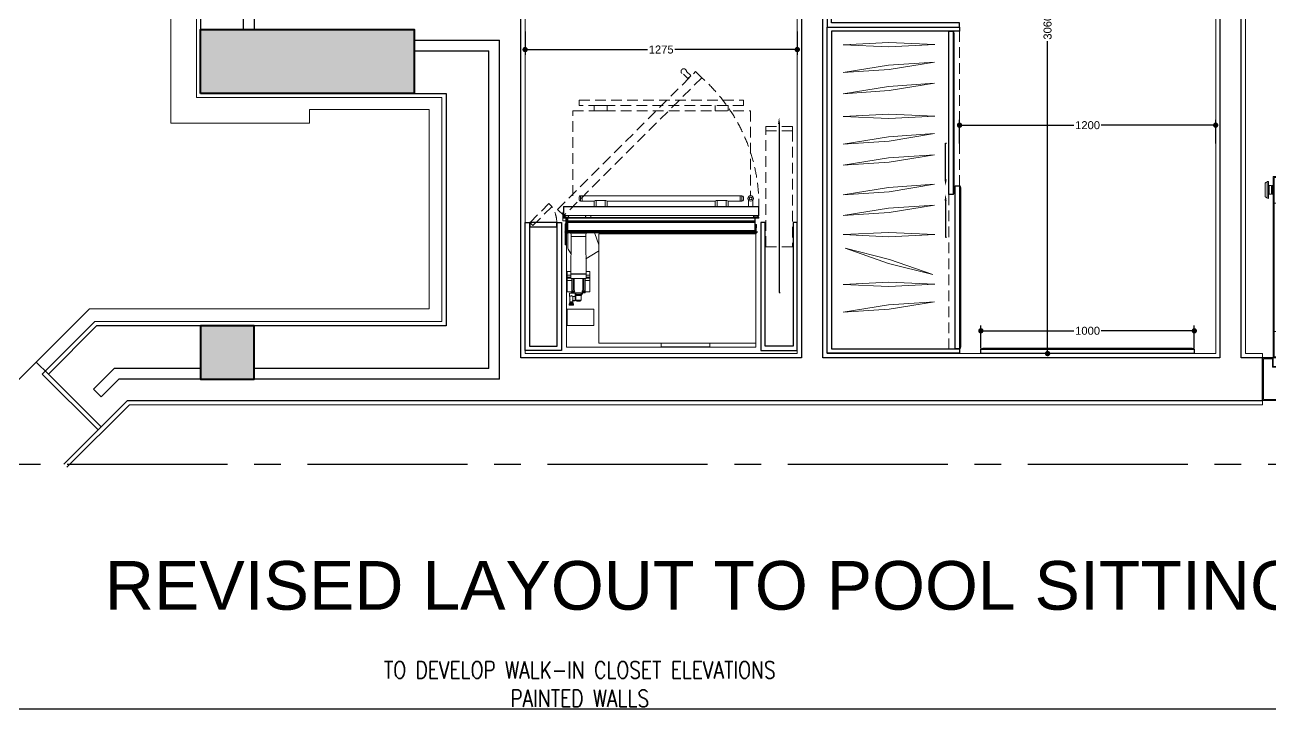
# Model space of a CAD drawing. Header units: inches. Extents: x -12478 to 399182, y -23212 to 525552.
# Drawn here: x 1924 to 7758, y 3 to 3211 of the extents above; entities that cross this region are included whole.
import ezdxf
from ezdxf import colors
from ezdxf.entities.mleader import LeaderData, LeaderLine
from ezdxf.enums import TextEntityAlignment as Align
from ezdxf.math import Vec2, Vec3

# ---------------------------------------------------------------- set-up
doc = ezdxf.new("R2010")
doc.units = ezdxf.units.IN
doc.header["$LTSCALE"] = 1000
doc.header["$MEASUREMENT"] = 0
for name, pattern in [('CENTER', [2, 1.25, -0.25, 0.25, -0.25]), ('HIDDEN', [0.375, 0.25, -0.125]), ('HIDDEN2', [0.1875, 0.125, -0.0625]), ('XREF-V2-GF_COLS$0$XREF-V-COLS-GF$0$CENTER2', [1.125, 0.75, -0.125, 0.125, -0.125])]:
    doc.linetypes.add(name, pattern=pattern)
for name, color, linetype in [('8', 8, 'Continuous'), ('A-WALL', 7, 'Continuous'), ('room assignment', 252, 'Continuous'), ('WOOD 01', 34, 'Continuous')]:
    doc.layers.add(name, color=color, linetype=linetype)
for name, color, linetype, lineweight in [('A-DOOR', 134, 'Continuous', 18), ('A-WALL-TILE', 8, 'Continuous', 9), ('Built-in', 253, 'HIDDEN', 0), ('CQ Furniture', 190, 'Continuous', 0), ('Glass-Mirror', 4, 'Continuous', 0), ('ID-NOTES', 3, 'Continuous', 0), ('WOOD-HID', 8, 'HIDDEN', 18), ('XREF-V2-GF_COLS$0$A-COLS', 5, 'Continuous', 40), ('XREF-V2-GF_COLS$0$A-COLS-PATT', 252, 'Continuous', 20)]:
    doc.layers.add(name, color=color, linetype=linetype, lineweight=lineweight)
doc.styles.add('ID-ROMANS', font='romans.shx', dxfattribs={"width": 0.8})
doc.styles.add('ROMAND', font='sanss___.ttf')
doc.styles.get("Standard").update_dxf_attribs({"font": 'arial.ttf'})
doc.dimstyles.new('chester 25', dxfattribs={"dimscale": 0.25, "dimtxt": 150, "dimasz": 100, "dimexe": 100, "dimexo": 20, "dimgap": 40, "dimtad": 0, "dimdec": 0, "dimzin": 0, "dimdsep": 46, "dimtxsty": 'Standard', "dimblk": 'DOT', "dimcen": 100, "dimclrd": 1, "dimclre": 1, "dimclrt": 3, "dimadec": 0, "dimazin": 0, "dimtfac": 1, "dimtdec": 0, "dimtofl": 0, "dimtmove": 0, "dimatfit": 3, "dimfxl": 1, "dimtolj": 1, "dimtzin": 0, "dimlwd": -1, "dimarcsym": 0})

# ---------------------------------------------------------------- blocks, each defined once
blk = doc.blocks.new('*U117')
for p, q in [((-800, 1050), (-850, 1050)), ((-850, 1050), (-800, 1050)), ((-850, 200), (-850, 1050)), ((-800, 1050), (-800, 200)), ((800, 1050), (800, 200)), ((850, 1050), (800, 1050)), ((800, 1050), (850, 1050)), ((850, 200), (850, 1050)), ((-873, 1027.5), (-873, 947.5)), ((-869, 1007.5), (-859, 1007.5)), ((-869, 1007.5), (-869, 967.5)), ((-859, 1007.5), (-859, 967.5)), ((-855, 1007.5), (-850, 1007.5)), ((-855, 1007.5), (-855, 967.5)), ((-804, 1046), (-846, 1046)), ((-846, 204), (-846, 1046)), ((-804, 1046), (-804, 204)), ((-795, 1007.5), (-800, 1007.5)), ((-795, 1007.5), (-795, 967.5)), ((-781, 1007.5), (-791, 1007.5)), ((-791, 1007.5), (-791, 967.5)), ((-781, 1007.5), (-781, 967.5)), ((-777, 1027.5), (-777, 947.5)), ((777, 1027.5), (777, 947.5)), ((781, 1007.5), (781, 967.5)), ((781, 1007.5), (791, 1007.5)), ((791, 1007.5), (791, 967.5)), ((795, 1007.5), (795, 967.5)), ((795, 1007.5), (800, 1007.5)), ((804, 1046), (804, 204)), ((804, 1046), (846, 1046)), ((846, 204), (846, 1046)), ((855, 1007.5), (850, 1007.5)), ((855, 1007.5), (855, 967.5)), ((869, 1007.5), (859, 1007.5)), ((859, 1007.5), (859, 967.5)), ((869, 1007.5), (869, 967.5)), ((873, 1027.5), (873, 947.5)), ((-869, 967.5), (-859, 967.5)), ((-855, 967.5), (-850, 967.5)), ((-795, 967.5), (-800, 967.5)), ((-781, 967.5), (-791, 967.5)), ((781, 967.5), (791, 967.5)), ((795, 967.5), (800, 967.5)), ((855, 967.5), (850, 967.5)), ((869, 967.5), (859, 967.5)), ((-804, 926), (-846, 926)), ((804, 926), (846, 926)), ((-800, 200), (-850, 200)), ((800, 200), (850, 200))]:
    blk.add_line(p, q)
at = {"color": 253, "linetype": 'HIDDEN2'}
for p, q in [((-830, 160), (830, 160)), ((830, 0), (-830, 0))]:
    blk.add_line(p, q, dxfattribs=at)
for points in [[(-888, 1019.5), (-888, 955.5)], [(-878, 1025.7), (-878, 949.3)], [(-772, 1025.7), (-772, 949.3)], [(-762, 1019.5), (-762, 955.5)], [(762, 1019.5), (762, 955.5)], [(772, 1025.7), (772, 949.3)], [(878, 1025.7), (878, 949.3)], [(888, 1019.5), (888, 955.5)]]:
    blk.add_lwpolyline(points)
for points in [[(-873, 1027.5), (-873, 947.5, -2.191511)], [(-777, 1027.5), (-777, 947.5, 2.191511)], [(777, 1027.5), (777, 947.5, -2.191511)], [(873, 1027.5), (873, 947.5, 2.191511)]]:
    blk.add_lwpolyline(points, format="xyb")
at = {"flags": 128}
for points in [[(-846, 926), (-804, 926), (-804, 1046), (-846, 1046)], [(846, 926), (804, 926), (804, 1046), (846, 1046)], [(-846, 204), (-804, 204), (-804, 324), (-846, 324)], [(846, 204), (804, 204), (804, 324), (846, 324)]]:
    blk.add_lwpolyline(points, close=True, dxfattribs=at)
for points in [[(-900, 200), (-850, 200), (-850, 160), (-830, 160), (-830, 0), (-900, 0)], [(-896, 196), (-854, 196), (-854, 156), (-834, 156), (-834, 4), (-896, 4)], [(900, 200), (850, 200), (850, 160), (830, 160), (830, 0), (900, 0)], [(896, 196), (854, 196), (854, 156), (834, 156), (834, 4), (896, 4)]]:
    blk.add_lwpolyline(points, close=True)
at = {"linetype": 'CENTER', "ltscale": 0.4}
for centre, start, end in [((-852.8, 198.8), 0.07766, 86.45093), ((852.8, 198.8), 93.54907, 179.92234)]:
    blk.add_arc(centre, 852.8, start, end, dxfattribs=at)
for centre, start, end in [((-861.3, 987.5), 106.2602, 129.79182), ((-788.7, 987.5), 50.20818, 73.7398), ((788.7, 987.5), 106.2602, 129.79182), ((861.3, 987.5), 50.20818, 73.7398), ((-861.3, 987.5), 230.20818, 253.7398), ((-788.7, 987.5), 286.2602, 309.79182), ((788.7, 987.5), 230.20818, 253.7398), ((861.3, 987.5), 286.2602, 309.79182)]:
    blk.add_arc(centre, 41.7, start, end)
blk = doc.blocks.new('_Dot')
at = {"color": 0, "linetype": 'ByBlock', "lineweight": -2}
blk.add_line((-0.5, 0), (-1, 0), dxfattribs=at)
at = {"color": 0, "linetype": 'ByBlock', "const_width": 0.5}
blk.add_lwpolyline([(-0.25, 0, 1), (0.25, 0, 1)], format="xyb", close=True, dxfattribs=at)
blk = doc.blocks.new('*D118')
at = {"layer": '8', "color": 1, "lineweight": -2, "transparency": 16777216}
for p, q in [((4267.7, 3180.4), (4267.7, 3069.9)), ((5542.7, 3180.4), (5542.7, 3069.9))]:
    blk.add_line(p, q, dxfattribs=at)
at = {"layer": '8', "color": 1, "transparency": 16777216}
for p, q in [((4292.7, 3094.9), (4840.8, 3094.9)), ((5517.7, 3094.9), (4969.6, 3094.9))]:
    blk.add_line(p, q, dxfattribs=at)
at = {"layer": 'Defpoints', "color": 0, "transparency": 16777216}
for p in [(4267.7, 3185.4, 0), (5542.7, 3185.4, 0), (5542.7, 3094.9)]:
    blk.add_point(p, dxfattribs=at)
at = {"layer": '8', "color": 1, "transparency": 16777216, "xscale": 25, "yscale": 25, "zscale": 25, "rotation": 180}
blk.add_blockref('_Dot', (4267.7, 3094.9), dxfattribs=at)
at = {"layer": '8', "color": 1, "transparency": 16777216, "xscale": 25, "yscale": 25, "zscale": 25}
blk.add_blockref('_Dot', (5542.7, 3094.9), dxfattribs=at)
at = {"layer": '8', "color": 3, "transparency": 16777216, "insert": (4905.2, 3094.9), "char_height": 37.5, "attachment_point": 5}
blk.add_mtext('\\A1;1275', dxfattribs=at)
blk = doc.blocks.new('*D119')
at = {"layer": '8', "color": 1, "lineweight": -2, "transparency": 16777216}
for p, q in [((6302.7, 2654.7), (6302.7, 2765.2)), ((7502.7, 2654.7), (7502.7, 2765.2))]:
    blk.add_line(p, q, dxfattribs=at)
at = {"layer": '8', "color": 1, "transparency": 16777216}
for p, q in [((6327.7, 2740.2), (6838.5, 2740.2)), ((7477.7, 2740.2), (6966.8, 2740.2))]:
    blk.add_line(p, q, dxfattribs=at)
at = {"layer": 'Defpoints', "color": 0, "transparency": 16777216}
for p in [(6302.7, 2740.2), (6302.7, 2649.7, 0), (7502.7, 2649.7, 0)]:
    blk.add_point(p, dxfattribs=at)
at = {"layer": '8', "color": 1, "transparency": 16777216, "xscale": 25, "yscale": 25, "zscale": 25, "rotation": 180}
blk.add_blockref('_Dot', (6302.7, 2740.2), dxfattribs=at)
at = {"layer": '8', "color": 1, "transparency": 16777216, "xscale": 25, "yscale": 25, "zscale": 25}
blk.add_blockref('_Dot', (7502.7, 2740.2), dxfattribs=at)
at = {"layer": '8', "color": 3, "transparency": 16777216, "insert": (6902.7, 2740.2), "char_height": 37.5, "attachment_point": 5}
blk.add_mtext('\\A1;1200', dxfattribs=at)
blk = doc.blocks.new('*D121')
at = {"layer": '8', "color": 1, "lineweight": -2, "transparency": 16777216}
for p, q in [((6880.7, 4729.9), (6690.3, 4729.9)), ((6880.7, 1669.5), (6690.3, 1669.5))]:
    blk.add_line(p, q, dxfattribs=at)
at = {"layer": '8', "color": 1, "transparency": 16777216}
for p, q in [((6715.3, 4704.9), (6715.3, 3265.6)), ((6715.3, 1694.5), (6715.3, 3133.8))]:
    blk.add_line(p, q, dxfattribs=at)
at = {"layer": 'Defpoints', "color": 0, "transparency": 16777216}
for p in [(6715.3, 4729.9), (6885.7, 4729.9, 0), (6885.7, 1669.5, 0)]:
    blk.add_point(p, dxfattribs=at)
at = {"layer": '8', "color": 1, "transparency": 16777216, "xscale": 25, "yscale": 25, "zscale": 25}
for p, rotation in [((6715.3, 4729.9), 90), ((6715.3, 1669.5), 270)]:
    blk.add_blockref('_Dot', p, dxfattribs=dict(at, rotation=rotation))
at = {"layer": '8', "color": 3, "transparency": 16777216, "insert": (6715.3, 3199.7), "char_height": 37.5, "attachment_point": 5, "rotation": 90}
blk.add_mtext('\\A1;3060', dxfattribs=at)
blk = doc.blocks.new('*D127')
at = {"layer": '8', "color": 1, "lineweight": -2, "transparency": 16777216}
for p, q in [((6402.7, 1694.5), (6402.7, 1801.3)), ((7402.7, 1694.5), (7402.7, 1801.3))]:
    blk.add_line(p, q, dxfattribs=at)
at = {"layer": '8', "color": 1, "transparency": 16777216}
for p, q in [((6427.7, 1776.3), (6838.5, 1776.3)), ((7377.7, 1776.3), (6966.9, 1776.3))]:
    blk.add_line(p, q, dxfattribs=at)
at = {"layer": 'Defpoints', "color": 0, "transparency": 16777216}
for p in [(6402.7, 1776.3), (6402.7, 1689.5, 0), (7402.7, 1689.5, 0)]:
    blk.add_point(p, dxfattribs=at)
at = {"layer": '8', "color": 1, "transparency": 16777216, "xscale": 25, "yscale": 25, "zscale": 25, "rotation": 180}
blk.add_blockref('_Dot', (6402.7, 1776.3), dxfattribs=at)
at = {"layer": '8', "color": 1, "transparency": 16777216, "xscale": 25, "yscale": 25, "zscale": 25}
blk.add_blockref('_Dot', (7402.7, 1776.3), dxfattribs=at)
at = {"layer": '8', "color": 3, "transparency": 16777216, "insert": (6902.7, 1776.3), "char_height": 37.5, "attachment_point": 5}
blk.add_mtext('\\A1;1000', dxfattribs=at)
blk = doc.blocks.new('subzero-BI-36UG-S - RH top')
at = {"color": 7, "linetype": 'Continuous', "lineweight": 0}
for p, q in [((32.37, 29.88), (-2.57, 29.88)), ((-2.57, 29.88), (-2.57, 29.12)), ((32.37, 29.88), (32.37, 8.84)), ((26.43, 29.12), (-2.57, 29.12)), ((-2.57, 29.12), (-2.57, 8.94)), ((5.92, 29.84), (5.92, 29.12)), ((14.89, 29.84), (5.92, 29.84)), ((14.89, 29.84), (14.89, 29.12)), ((26.43, 29.12), (26.43, 8.94)), ((27.35, 25.9), (27.35, 22.85)), ((27.35, 25.9), (32.27, 25.9)), ((32.27, 25.9), (32.27, 22.85)), ((27.35, 22.85), (32.27, 22.85)), ((29.65, 21.2), (29.65, 20.31)), ((30.65, 21.2), (29.65, 21.2)), ((29.86, 21.41), (30.44, 21.41)), ((30.65, 20.5), (30.65, 21.2)), ((31.22, 21.35), (30.78, 21.34)), ((30.78, 21.25), (30.78, 21.34)), ((30.78, 21.25), (30.78, 20.51)), ((31.07, 22.15), (31.09, 21.92)), ((31.9, 22.15), (31.07, 22.15)), ((31.87, 21.92), (31.09, 21.92)), ((31.09, 21.92), (31.13, 21.88)), ((31.13, 21.88), (31.13, 21.71)), ((31.84, 21.88), (31.13, 21.88)), ((31.84, 21.71), (31.13, 21.71)), ((31.15, 21.71), (31.15, 21.7)), ((31.2, 21.7), (31.15, 21.7)), ((31.2, 21.71), (31.2, 21.53)), ((31.2, 21.53), (31.77, 21.53)), ((31.75, 21.5), (31.22, 21.5)), ((31.22, 21.5), (31.22, 21.35)), ((31.22, 20.51), (31.22, 21.25)), ((31.69, 21.15), (31.7, 21.15)), ((31.7, 21.15), (31.74, 21.15)), ((31.73, 21.15), (31.73, 20.59)), ((31.74, 21.15), (31.74, 20.59)), ((31.75, 21.44), (31.75, 21.5)), ((31.75, 21.44), (31.76, 21.44)), ((31.75, 21.17), (31.75, 21.15)), ((31.75, 21.11), (31.75, 21.17)), ((31.75, 21.15), (31.75, 21.15)), ((31.75, 21.14), (31.75, 21.11)), ((31.75, 21.14), (31.75, 21.14)), ((31.75, 21.09), (31.75, 21.1)), ((31.75, 21.04), (31.76, 21.04)), ((31.75, 21.03), (31.75, 21.04)), ((31.75, 21.03), (31.75, 21.03)), ((31.75, 21), (31.76, 21)), ((31.75, 20.95), (31.75, 20.97)), ((31.75, 20.97), (31.75, 20.95)), ((31.75, 20.97), (31.75, 20.97)), ((31.75, 20.95), (31.75, 20.95)), ((31.75, 20.93), (31.75, 20.9)), ((31.75, 20.87), (31.75, 20.93)), ((31.75, 20.9), (31.75, 20.9)), ((31.75, 20.89), (31.75, 20.87)), ((31.75, 20.89), (31.75, 20.89)), ((31.75, 20.85), (31.75, 20.86)), ((31.75, 20.8), (31.76, 20.8)), ((31.75, 20.79), (31.75, 20.8)), ((31.75, 20.79), (31.75, 20.79)), ((31.76, 21.15), (31.76, 21.44)), ((31.76, 21.1), (31.76, 21.14)), ((31.76, 21.04), (31.76, 21.09)), ((31.76, 21), (31.76, 21.03)), ((31.76, 20.9), (31.76, 20.95)), ((31.76, 20.86), (31.76, 20.89)), ((31.76, 20.8), (31.76, 20.85)), ((31.76, 20.77), (31.76, 20.79)), ((31.76, 20.67), (31.76, 20.76)), ((31.77, 21.53), (31.77, 21.71)), ((31.82, 21.7), (31.77, 21.7)), ((31.82, 21.7), (31.82, 21.71)), ((31.84, 21.88), (31.87, 21.92)), ((31.84, 21.71), (31.84, 21.88)), ((31.87, 21.92), (31.9, 22.15)), ((28.06, 17.55), (28.06, 19.6)), ((28.9, 19.65), (28.11, 19.65)), ((28.9, 19.82), (28.9, 17.2)), ((29.14, 19.82), (28.9, 19.82)), ((29.03, 19.64), (29.03, 19.54)), ((29.45, 19.64), (29.03, 19.64)), ((29.03, 19.54), (29.45, 19.54)), ((29.14, 19.77), (29.14, 19.82)), ((29.32, 19.82), (29.14, 19.82)), ((29.14, 19.77), (29.14, 19.64)), ((29.36, 19.77), (29.14, 19.77)), ((29.14, 19.77), (29.14, 19.77)), ((29.14, 19.3), (29.14, 17.2)), ((29.36, 19.3), (29.14, 19.3)), ((29.32, 19.77), (29.32, 19.82)), ((29.32, 19.82), (29.42, 19.82)), ((29.36, 19.77), (29.36, 19.64)), ((29.36, 19.77), (29.43, 19.77)), ((29.36, 17.2), (29.36, 19.3)), ((29.42, 20.04), (29.42, 19.87)), ((29.65, 20.04), (29.42, 20.04)), ((29.42, 19.87), (29.65, 19.87)), ((29.42, 19.82), (29.42, 19.77)), ((29.43, 19.82), (29.42, 19.82)), ((29.43, 19.82), (29.43, 19.77)), ((30.88, 19.82), (29.43, 19.82)), ((29.45, 20.07), (29.65, 20.07)), ((29.45, 19.54), (29.45, 19.64)), ((29.55, 20.29), (29.55, 20.26)), ((30.56, 20.29), (29.55, 20.29)), ((29.55, 20.26), (30.56, 20.26)), ((29.55, 20.14), (29.55, 20.11)), ((30.56, 20.14), (29.55, 20.14)), ((29.55, 20.11), (30.56, 20.11)), ((29.56, 20.3), (30.55, 20.3)), ((29.56, 20.3), (29.84, 20.3)), ((30.55, 20.25), (29.56, 20.25)), ((29.84, 20.25), (29.56, 20.25)), ((29.56, 20.15), (30.55, 20.15)), ((30.55, 20.1), (29.56, 20.1)), ((29.65, 20.31), (30.5, 20.31)), ((29.65, 20.24), (29.65, 20.16)), ((30.5, 20.24), (29.65, 20.24)), ((29.65, 20.16), (30.5, 20.16)), ((29.65, 20.09), (29.65, 19.84)), ((30.5, 20.09), (29.65, 20.09)), ((29.65, 19.84), (30.65, 19.84)), ((30.55, 20.3), (30.56, 20.3)), ((30.56, 20.25), (30.55, 20.25)), ((30.55, 20.15), (30.56, 20.15)), ((30.56, 20.1), (30.55, 20.1)), ((30.56, 20.26), (30.56, 20.29)), ((30.57, 20.29), (30.56, 20.29)), ((30.56, 20.26), (30.57, 20.26)), ((30.56, 20.11), (30.56, 20.14)), ((30.57, 20.14), (30.56, 20.14)), ((30.56, 20.11), (30.57, 20.11)), ((30.57, 20.26), (30.57, 20.29)), ((30.57, 20.11), (30.57, 20.14)), ((30.65, 19.84), (30.65, 19.93)), ((30.78, 20.46), (30.69, 20.46)), ((30.69, 19.96), (30.78, 19.96)), ((30.78, 19.92), (30.78, 20.51)), ((30.78, 19.92), (30.78, 19.83)), ((31.53, 19.83), (30.78, 19.83)), ((30.86, 19.64), (30.86, 19.54)), ((31.27, 19.64), (30.86, 19.64)), ((30.86, 19.54), (31.27, 19.54)), ((30.88, 19.77), (30.88, 19.82)), ((30.89, 19.82), (30.88, 19.82)), ((30.88, 19.77), (30.94, 19.77)), ((30.89, 19.77), (30.89, 19.82)), ((30.89, 19.82), (30.98, 19.82)), ((30.94, 19.64), (30.94, 19.77)), ((31.16, 19.77), (30.94, 19.77)), ((30.94, 19.3), (30.94, 17.2)), ((31.16, 19.3), (30.94, 19.3)), ((30.98, 19.82), (30.98, 19.77)), ((31.17, 19.82), (30.98, 19.82)), ((31.16, 19.64), (31.16, 19.77)), ((31.16, 19.77), (31.17, 19.77)), ((31.16, 17.2), (31.16, 19.3)), ((31.17, 19.82), (31.17, 19.77)), ((31.4, 19.82), (31.17, 19.82)), ((31.27, 19.54), (31.27, 19.64)), ((31.4, 17.2), (31.4, 19.82)), ((32.19, 19.65), (31.4, 19.65)), ((31.53, 19.83), (31.53, 19.92)), ((31.53, 19.91), (31.83, 19.91)), ((31.73, 20.59), (31.74, 20.59)), ((31.74, 20.59), (31.76, 20.59)), ((31.83, 20.51), (31.74, 20.51)), ((31.75, 20.51), (31.75, 20.59)), ((31.76, 20.59), (31.76, 20.66)), ((31.83, 19.91), (31.83, 20.51)), ((32.24, 17.55), (32.24, 19.6)), ((28.06, 17.55), (28.06, 17.22)), ((28.06, 17.55), (28.9, 17.55)), ((28.06, 16.9), (28.06, 17.22)), ((28.06, 16.9), (28.06, 16.57)), ((28.06, 15.95), (28.06, 16.57)), ((28.76, 16.57), (28.06, 16.57)), ((28.15, 17.15), (28.76, 17.15)), ((28.76, 16.96), (28.15, 16.96)), ((28.29, 17.1), (28.29, 17.01)), ((28.76, 17.1), (28.29, 17.1)), ((28.29, 17.01), (28.76, 17.01)), ((28.76, 17.2), (28.76, 16.38)), ((31.55, 17.2), (28.76, 17.2)), ((31.55, 16.38), (28.76, 16.38)), ((28.76, 16.36), (28.79, 9.44)), ((28.76, 16.36), (30.15, 16.36)), ((28.83, 16.38), (28.83, 16.36)), ((30.15, 16.36), (31.55, 16.36)), ((31.4, 17.55), (32.24, 17.55)), ((31.48, 16.36), (31.48, 16.38)), ((31.52, 9.44), (31.55, 16.36)), ((31.55, 16.38), (31.55, 17.2)), ((31.55, 17.15), (32.15, 17.15)), ((32.02, 17.1), (31.55, 17.1)), ((31.55, 17.01), (32.02, 17.01)), ((32.15, 16.96), (31.55, 16.96)), ((32.24, 16.57), (31.55, 16.57)), ((32.02, 17.01), (32.02, 17.1)), ((32.24, 17.55), (32.24, 17.22)), ((32.24, 17.22), (32.24, 16.9)), ((32.24, 16.9), (32.24, 16.57)), ((32.24, 15.95), (32.24, 16.57)), ((28.76, 15.9), (28.11, 15.9)), ((31.55, 15.9), (32.19, 15.9)), ((28.77, 13.59), (26.58, 12.22)), ((32.04, 11.78), (31.54, 12.58)), ((32.11, 8.74), (32.11, 11.51)), ((26.43, 10.97), (27.13, 8.88)), ((31.52, 9.44), (28.79, 9.44)), ((32.47, 10.99), (32.63, 10.99)), ((32.47, 10.74), (32.47, 10.99)), ((32.63, 10.74), (32.47, 10.74)), ((32.47, 10.74), (32.47, 8.84)), ((32.63, 10.99), (32.63, 10.74)), ((32.63, 10.74), (32.63, 7.27)), ((-2.85, 8.63), (-2.85, 8.6)), ((-2.85, 8.63), (-2.66, 8.63)), ((-2.66, 8.6), (-2.85, 8.6)), ((-2.57, 8.84), (-2.66, 8.84)), ((-2.66, 8.84), (-2.66, 8.78)), ((-2.66, 8.56), (-2.66, 8.78)), ((-2.56, 8.78), (-2.66, 8.78)), ((-2.66, 7.3), (-2.66, 7.86)), ((-2.64, 8.55), (-2.65, 8.55)), ((-2.65, 7.87), (-2.64, 7.87)), ((-2.63, 7.88), (-2.63, 8.54)), ((-2.45, 7.24), (-2.6, 7.24)), ((26.43, 8.94), (-2.57, 8.94)), ((-2.57, 8.94), (-2.57, 8.84)), ((-2.56, 8.83), (-2.56, 8.78)), ((-2.56, 8.78), (-2.56, 7.34)), ((-2.56, 7.34), (-2.45, 7.34)), ((-2.45, 8.82), (-2.45, 6.09)), ((-2.35, 8.82), (-2.45, 8.82)), ((-2.35, 6.09), (-2.35, 8.82)), ((32.15, 8.74), (-2.35, 8.74)), ((32.15, 8.67), (-2.35, 8.67)), ((32.15, 8.65), (-2.35, 8.65)), ((-2.35, 8.62), (32.15, 8.62)), ((32.15, 8.62), (-2.35, 8.62)), ((32.15, 8.52), (-2.35, 8.52)), ((32.15, 8.52), (-2.35, 8.52)), ((32.15, 8.5), (-2.35, 8.5)), ((32.15, 8.47), (-2.35, 8.47)), ((-2.35, 8.4), (32.15, 8.4)), ((32.15, 8.34), (-2.35, 8.34)), ((28.75, 8.82), (29, 8.74)), ((28.75, 8.82), (30.15, 8.82)), ((30.15, 8.82), (31.55, 8.82)), ((31.31, 8.74), (31.55, 8.82)), ((32.15, 8.82), (32.25, 8.82)), ((32.15, 8.69), (32.15, 8.82)), ((32.15, 8.69), (32.25, 8.69)), ((32.15, 8.69), (32.15, 6.09)), ((32.25, 8.69), (32.25, 8.82)), ((32.25, 6.09), (32.25, 8.69)), ((32.25, 7.34), (32.37, 7.34)), ((32.41, 7.24), (32.25, 7.24)), ((32.32, 7.03), (32.48, 7.03)), ((32.32, 7.03), (32.32, 6.24)), ((32.37, 8.83), (32.37, 8.78)), ((32.47, 8.78), (32.37, 8.78)), ((32.37, 8.78), (32.37, 8.06)), ((32.44, 8.06), (32.37, 8.06)), ((32.37, 8.06), (32.37, 7.98)), ((32.44, 7.98), (32.37, 7.98)), ((32.37, 7.34), (32.37, 7.98)), ((32.46, 7.25), (32.37, 7.17)), ((32.37, 7.16), (32.37, 7.24)), ((32.37, 7.17), (32.49, 7.05)), ((32.47, 8.84), (32.38, 8.84)), ((32.44, 8.54), (32.44, 8.06)), ((32.44, 8.06), (32.44, 7.98)), ((32.44, 7.98), (32.44, 7.88)), ((32.46, 8.55), (32.45, 8.55)), ((32.45, 7.87), (32.46, 7.87)), ((32.46, 7.25), (32.57, 7.14)), ((32.47, 8.84), (32.47, 8.78)), ((32.47, 8.78), (32.47, 8.56)), ((32.47, 8.56), (32.47, 7.86)), ((32.47, 7.86), (32.47, 7.3)), ((32.47, 7.3), (32.47, 7.27)), ((32.47, 7.27), (32.63, 7.27)), ((32.48, 7.03), (32.48, 6.24)), ((32.57, 7.14), (32.49, 7.05)), ((32.63, 8.63), (32.65, 8.63)), ((32.65, 8.6), (32.63, 8.6)), ((32.65, 8.63), (32.65, 8.6)), ((-3.1, 5.92), (-3.1, 6.09)), ((-3.1, 6.09), (-2.35, 6.09)), ((-3.1, 5.58), (-3.1, 5.54)), ((-3.09, 5.58), (-3.1, 5.58)), ((-3.1, 5.55), (-3.1, 5.55)), ((-3.1, 3.95), (-3.1, 5.54)), ((-3.07, 5.59), (-3.07, 3.9)), ((-3.07, 3.9), (-3.07, 5.59)), ((-3.04, 5.54), (-3.04, 3.95)), ((32.84, 5.54), (-3.04, 5.54)), ((32.84, 5.6), (-3.03, 5.6)), ((-3.01, 5.67), (-2.31, 5.67)), ((-3.01, 5.64), (-3.01, 5.67)), ((-3.01, 5.6), (-3.01, 5.64)), ((-3.01, 5.64), (-2.31, 5.64)), ((-3.01, 5.6), (-2.31, 5.6)), ((-2.38, 5.91), (-2.66, 5.91)), ((32.15, 6.87), (-2.35, 6.87)), ((32.15, 6.81), (-2.35, 6.81)), ((32.15, 6.74), (-2.35, 6.74)), ((32.15, 6.71), (-2.35, 6.71)), ((-2.35, 6.69), (32.15, 6.69)), ((32.15, 6.69), (-2.35, 6.69)), ((32.15, 6.57), (-2.35, 6.57)), ((32.15, 6.55), (-2.35, 6.55)), ((-2.35, 6.55), (-2.35, 6.09)), ((-2.35, 5.94), (-2.35, 6.09)), ((-2.35, 6.09), (-2.35, 5.96)), ((32.15, 6.09), (-2.35, 6.09)), ((32.15, 5.96), (-2.35, 5.96)), ((32.15, 5.94), (-2.35, 5.94)), ((-2.31, 5.67), (-2.31, 5.64)), ((-2.31, 5.64), (-2.31, 5.6)), ((-2.16, 5.94), (-2.16, 5.82)), ((-2.16, 5.94), (-2.16, 5.79)), ((-2.16, 5.79), (-2.12, 5.79)), ((-2.12, 5.94), (-2.12, 5.82)), ((-2.12, 5.94), (-2.12, 5.79)), ((-2.12, 5.94), (-2.12, 5.79)), ((27.9, 5.94), (27.9, 5.6)), ((31.95, 5.88), (31.95, 5.94)), ((31.97, 5.8), (31.97, 5.94)), ((32.15, 6.09), (32.15, 6.55)), ((32.15, 6.09), (32.15, 5.94)), ((32.15, 6.09), (32.9, 6.09)), ((32.15, 6.09), (32.15, 5.96)), ((32.15, 5.64), (32.81, 5.64)), ((32.47, 5.91), (32.18, 5.91)), ((32.6, 5.63), (32.2, 5.63)), ((32.32, 6.11), (32.25, 6.14)), ((32.27, 6.09), (32.25, 6.1)), ((32.32, 6.24), (32.48, 6.24)), ((32.32, 6.09), (32.32, 6.24)), ((32.4, 5.91), (32.97, 5.58)), ((33, 6.56), (32.48, 6.56)), ((32.48, 6.24), (32.48, 6.09)), ((32.73, 5.6), (32.81, 5.6)), ((32.81, 5.6), (32.81, 5.64)), ((32.84, 3.95), (32.84, 5.54)), ((32.87, 5.59), (32.87, 3.9)), ((32.87, 3.9), (32.87, 5.59)), ((32.9, 6.09), (32.9, 5.92)), ((32.9, 5.62), (32.9, 5.92)), ((32.97, 5.73), (32.9, 5.77)), ((32.96, 5.69), (32.9, 5.72)), ((32.9, 5.33), (32.9, 5.55)), ((32.9, 5.55), (32.9, 5.55)), ((32.9, 5.54), (32.9, 3.95)), ((32.9, 4.59), (32.9, 5.33)), ((33.02, 5.69), (32.96, 5.69)), ((33.02, 5.73), (32.97, 5.73)), ((33.02, 5.73), (33.02, 6.54)), ((33.02, 5.73), (33.02, 5.69)), ((33.02, 5.51), (33.02, 5.69)), ((33.02, 5.07), (33.02, 5.5)), ((32.84, 3.95), (-3.04, 3.95)), ((32.84, 3.89), (-3.03, 3.89)), ((-1.97, 2.77), (-1.97, 3.89)), ((-1.96, 2.77), (-1.97, 2.77)), ((-1.22, 2.77), (-1.24, 2.77)), ((-1.22, 2.77), (-1.22, 3.89)), ((-0.25, 2.45), (-0.25, 2.7)), ((-0.25, 2.2), (-0.25, 2.45)), ((0, 2.45), (0, 2.95)), ((0.32, 2.95), (0, 2.95)), ((0, 1.95), (0, 2.45)), ((0.32, 1.95), (0.32, 2.95)), ((0.32, 2.45), (0.32, 2.95)), ((2.53, 2.95), (0.32, 2.95)), ((0.32, 2.89), (0.32, 2.89)), ((0.32, 1.95), (0.32, 2.45)), ((2.53, 3.89), (2.53, 2.95)), ((2.9, 2.8), (2.8, 2.8)), ((2.9, 2.8), (2.9, 3.89)), ((2.9, 2.8), (4.59, 2.8)), ((4.59, 2.8), (4.59, 3.89)), ((4.7, 2.8), (4.59, 2.8)), ((24.84, 2.95), (4.96, 2.95)), ((4.97, 2.95), (4.97, 3.89)), ((24.84, 3.89), (24.84, 2.95)), ((25.21, 2.8), (25.11, 2.8)), ((25.21, 2.8), (25.21, 3.89)), ((25.21, 2.8), (26.9, 2.8)), ((26.9, 2.8), (26.9, 3.89)), ((27.01, 2.8), (26.9, 2.8)), ((27.28, 2.95), (27.28, 3.89)), ((29.48, 2.95), (27.28, 2.95)), ((29.48, 1.95), (29.48, 2.95)), ((29.49, 2.89), (29.48, 2.89)), ((29.81, 2.95), (29.49, 2.95)), ((29.49, 2.95), (29.49, 2.45)), ((29.49, 2.45), (29.49, 1.95)), ((29.81, 2.95), (29.81, 2.45)), ((29.81, 2.45), (29.81, 1.95)), ((30.06, 2.7), (30.06, 2.45)), ((30.06, 2.45), (30.06, 2.2)), ((32.9, 4.05), (32.9, 4.59)), ((32.9, 4.05), (32.9, 4.05)), ((32.9, 4.05), (32.9, 4.02)), ((32.9, 4.02), (32.9, 4.02)), ((0, 1.95), (0.32, 1.95)), ((0.32, 2.02), (0.32, 2.02)), ((0.32, 1.95), (29.48, 1.95)), ((29.48, 2.02), (29.49, 2.02)), ((29.49, 1.95), (29.81, 1.95))]:
    blk.add_line(p, q, dxfattribs=at)
for points in [[(30.78, 21.25), (30.88, 21.25), (31.22, 21.25)], [(31.22, 21.25), (31.23, 21.26), (31.23, 21.28), (31.23, 21.3), (31.23, 21.32), (31.22, 21.33), (31.22, 21.34), (31.22, 21.35), (31.22, 21.35)], [(31.75, 21.17), (31.75, 21.17), (31.75, 21.17)], [(31.75, 21.15), (31.76, 21.15), (31.76, 21.15)], [(31.76, 21.14), (31.76, 21.14), (31.75, 21.14)], [(31.75, 21.11), (31.75, 21.11), (31.75, 21.11)], [(31.75, 21.04), (31.75, 21.03), (31.75, 21.03)], [(31.75, 21.04), (31.75, 21.04), (31.76, 21.04), (31.76, 21.04)], [(31.76, 20.95), (31.76, 20.95), (31.75, 20.95)], [(31.75, 20.93), (31.75, 20.93), (31.75, 20.93)], [(31.75, 20.9), (31.76, 20.9), (31.76, 20.9)], [(31.76, 20.89), (31.76, 20.89), (31.75, 20.89)], [(31.75, 20.87), (31.75, 20.87), (31.75, 20.87)], [(31.75, 20.8), (31.75, 20.79), (31.75, 20.79)], [(31.75, 20.8), (31.75, 20.8), (31.76, 20.8), (31.76, 20.8)], [(31.75, 20.71), (31.75, 20.7), (31.75, 20.68), (31.76, 20.67), (31.76, 20.67), (31.76, 20.67)], [(30.65, 19.93), (30.65, 19.93), (30.64, 19.96), (30.62, 20.02), (30.59, 20.1), (30.58, 20.2), (30.58, 20.28), (30.6, 20.36), (30.62, 20.43), (30.64, 20.48), (30.65, 20.5), (30.65, 20.5), (30.65, 20.5), (30.65, 20.5)], [(30.69, 20.46), (30.69, 20.46), (30.68, 20.45), (30.65, 20.4), (30.65, 20.4), (30.63, 20.34), (30.61, 20.27), (30.61, 20.2), (30.62, 20.12), (30.62, 20.11), (30.65, 20.04), (30.67, 19.99), (30.69, 19.97), (30.69, 19.97)], [(30.69, 20.46), (30.69, 20.46), (30.68, 20.47), (30.68, 20.47)], [(31.22, 20.51), (31.23, 20.51), (31.26, 20.48), (31.31, 20.44), (31.38, 20.39), (31.43, 20.37), (31.48, 20.36), (31.52, 20.37), (31.58, 20.39), (31.66, 20.45), (31.72, 20.49), (31.74, 20.51), (31.74, 20.51)], [(28.06, 17.22), (28.07, 17.18), (28.1, 17.16), (28.11, 17.16), (28.15, 17.15)], [(28.15, 16.96), (28.11, 16.96), (28.08, 16.94), (28.06, 16.91), (28.06, 16.9)], [(32.15, 17.15), (32.19, 17.16), (32.23, 17.18), (32.24, 17.21), (32.24, 17.22)], [(32.24, 16.9), (32.24, 16.91), (32.22, 16.94), (32.19, 16.96), (32.15, 16.96)], [(32.97, 5.73), (32.97, 5.73), (32.97, 5.73), (32.97, 5.72), (32.97, 5.72), (32.97, 5.71), (32.96, 5.7), (32.96, 5.7), (32.96, 5.69)], [(4.7, 2.8), (4.78, 2.83), (4.87, 2.88), (4.91, 2.91), (4.95, 2.93), (4.97, 2.95), (4.96, 2.95)], [(27.01, 2.8), (27.1, 2.83), (27.18, 2.88), (27.23, 2.91), (27.26, 2.93), (27.28, 2.95), (27.28, 2.95)]]:
    blk.add_lwpolyline(points, dxfattribs=at)
for radius in [0.5, 0.25]:
    blk.add_circle((-1.6, 2.43), radius, dxfattribs=at)
for centre, radius, start, end in [((29.86, 21.2), 0.21, 90, 180), ((30.44, 21.2), 0.21, 0, 90), ((31.2, 21.5), 0.025, 0, 87.7076), ((31.77, 21.5), 0.025, 92.2924, 180), ((31.77, 21.09), 0.0133, 136.5566, 178.0041), ((31.74, 23.48), 2.39, 270.2064, 270.3122), ((31.77, 24.17), 3.08, 269.715, 269.7969), ((31.77, 24.73), 3.7, 269.7218, 269.7901), ((31.76, 21.03), 0.00279, 197.8641, 256.1967), ((31.79, 20.99), 0.0416, 156.6111, 184.368), ((31.84, 20.98), 0.0874, 166.9946, 184.6198), ((32.55, 20.97), 0.801, 178.4772, 180.1691), ((31.75, 22.59), 1.64, 270.1954, 270.2918), ((31.77, 20.85), 0.0133, 136.5512, 178.004), ((31.74, 23.24), 2.39, 270.2064, 270.3122), ((31.77, 23.93), 3.08, 269.715, 269.7969), ((31.74, 18.4), 2.39, 89.6878, 89.7936), ((31.76, 20.79), 0.00278, 197.8612, 256.2358), ((31.87, 20.73), 0.123, 161.9453, 187.9033), ((32.22, 20.7), 0.464, 173.2115, 178.907), ((32.17, 20.72), 0.415, 181.4685, 188.9197), ((31.64, 20.99), 0.119, 357.2365, 7.1513), ((31.62, 20.98), 0.139, 355.974, 7.3774), ((28.11, 19.6), 0.05, 90, 180), ((28.84, 19.3), 0.3, 0, 50.7882), ((29.69, 19.31), 0.329, 136.9139, 181.3376), ((29.37, 19.87), 0.05, 270, 0), ((29.45, 20.04), 0.03, 90, 180), ((29.56, 20.29), 0.01, 90, 180), ((29.56, 20.26), 0.01, 180, 270), ((29.56, 20.14), 0.01, 90, 180), ((29.56, 20.11), 0.01, 180, 270), ((29.64, 20.31), 0.01, 270, 0), ((29.64, 20.24), 0.01, 0, 90), ((29.64, 20.16), 0.01, 270, 0), ((29.64, 20.09), 0.01, 0, 90), ((29.64, 19.84), 0.015, 270, 0), ((30.51, 20.3), 0.00891, 171.7146, 258.0697), ((30.5, 20.29), 0.0194, 28.5066, 83.5948), ((30.51, 20.24), 0.00891, 101.9226, 188.2868), ((30.5, 20.26), 0.0194, 276.4101, 331.4824), ((30.51, 20.15), 0.00891, 171.7146, 258.0697), ((30.5, 20.14), 0.0194, 28.5213, 83.58), ((30.51, 20.09), 0.00891, 101.9303, 188.2854), ((30.5, 20.11), 0.0194, 276.4115, 331.4871), ((30.55, 20.29), 0.00888, 351.2137, 76.8894), ((30.55, 20.26), 0.00888, 283.118, 8.7789), ((30.55, 20.14), 0.00888, 351.2211, 76.882), ((30.55, 20.11), 0.00888, 283.1106, 8.7863), ((30.56, 20.29), 0.01, 0, 90), ((30.56, 20.26), 0.01, 270, 0), ((30.56, 20.14), 0.01, 0, 90), ((30.56, 20.11), 0.01, 270, 0), ((30.68, 20.5), 0.0265, 170.0223, 203.0386), ((30.69, 19.93), 0.0331, 89.3989, 177.8109), ((30.67, 19.84), 0.015, 180, 270), ((30.69, 20.5), 0.0328, 196.5231, 249.003), ((30.62, 19.31), 0.322, 358.1397, 43.6088), ((31.46, 19.3), 0.3, 129.2118, 180), ((32.19, 19.6), 0.05, 0, 90), ((28, 16.53), 0.637, 63.2361, 76.1429), ((28, 17.58), 0.637, 283.8571, 296.7639), ((32.3, 16.54), 0.631, 103.802, 116.8189), ((32.3, 17.58), 0.631, 243.1811, 256.198), ((28.11, 15.95), 0.05, 180, 270), ((32.19, 15.95), 0.05, 270, 0), ((26.84, 11.8), 0.5, 122.0184, 145.8938), ((31.61, 11.51), 0.5, 0, 32.1309), ((23.17, 9.42), 5.61, 353.8581, 0.25), ((37.13, 9.42), 5.61, 179.75, 186.1419), ((-2.65, 8.56), 0.01, 180, 270), ((-2.65, 7.86), 0.01, 90, 180), ((-2.6, 7.3), 0.06, 180, 270), ((-2.64, 8.54), 0.01, 0, 90), ((-2.64, 7.88), 0.01, 270, 0), ((-2.57, 8.83), 0.005, 0, 89.9973), ((26.65, 8.72), 0.5, 2.5388, 18.452), ((32.51, 7.03), 0.192, 135, 180), ((32.38, 8.83), 0.005, 89.9922, 180), ((32.41, 7.3), 0.06, 270, 0), ((32.45, 8.54), 0.01, 90, 180), ((32.45, 7.88), 0.01, 180, 270), ((32.46, 8.56), 0.01, 270, 0), ((32.46, 7.86), 0.01, 0, 90), ((32.44, 7.27), 0.028, 315, 0), ((32.51, 7.03), 0.028, 135, 179.9854), ((32.44, 7.27), 0.192, 315, 0), ((-3.04, 5.92), 0.06, 180, 285.8639), ((-3.01, 5.58), 0.09, 90, 180), ((-3.01, 5.55), 0.09, 90, 180), ((-3.03, 5.54), 0.062, 121.073, 180), ((-3.03, 5.54), 0.062, 90, 121.073), ((-3.03, 5.54), 0.062, 90, 121.073), ((-3.1, 5.54), 0.062, 0, 58.927), ((-2.66, 4.59), 1.32, 90, 105.8639), ((-3.01, 5.55), 0.054, 90, 101.6941), ((-2.38, 5.94), 0.03, 270, 0), ((-2.31, 5.82), 0.152, 270, 0), ((-2.31, 5.79), 0.188, 270, 0), ((-2.31, 5.79), 0.152, 270, 0), ((-2.31, 5.79), 0.19, 275.5139, 0), ((-2.31, 5.82), 0.19, 352.7957, 0), ((32.2, 7.93), 4, 209.8973, 215.6512), ((32.2, 5.88), 0.25, 180, 270), ((32.18, 5.94), 0.03, 180, 270), ((32.47, 4.59), 1.32, 74.1361, 90), ((32.6, 5.33), 0.3, 63.6712, 90), ((32.81, 5.55), 0.09, 0, 90), ((32.81, 5.55), 0.054, 78.3059, 90), ((32.84, 5.92), 0.06, 254.1361, 0), ((32.84, 5.54), 0.062, 58.927, 90), ((32.84, 5.54), 0.062, 58.927, 90), ((32.91, 5.54), 0.062, 121.073, 180), ((32.84, 5.54), 0.062, 0, 58.927), ((32.6, 5.33), 0.3, 0, 3.3084), ((32.58, 5.07), 0.438, 317.0763, 0), ((32.92, 5.5), 0.1, 0, 60), ((33, 6.54), 0.02, 0, 90), ((-3.03, 3.95), 0.062, 180, 238.927), ((-3.1, 3.95), 0.062, 301.073, 0), ((-3.03, 3.95), 0.062, 238.927, 270), ((-3.03, 3.95), 0.062, 238.927, 270), ((0, 2.7), 0.25, 90, 180), ((3.15, 3.73), 0.996, 231.6864, 249.471), ((25.46, 3.73), 0.996, 231.6865, 249.4709), ((29.81, 2.7), 0.25, 0, 90), ((32.91, 3.95), 0.062, 180, 238.927), ((32.84, 3.95), 0.062, 270, 301.073), ((32.84, 3.95), 0.062, 270, 301.073), ((32.84, 3.95), 0.062, 301.073, 0), ((32.47, 4.59), 0.438, 357.262, 0), ((0, 2.2), 0.25, 180, 270), ((29.81, 2.2), 0.25, 270, 0)]:
    blk.add_arc(centre, radius, start, end, dxfattribs=at)
for centre, major_axis, ratio, start_param, end_param in [((31.48, 21.44), (0, 0.455), 0.57735, 4.032674, 4.712389), ((31.48, 21.44), (0, 0.472), 0.57735, 4.061989, 4.712389), ((31.48, 21.13), (0, 21.65), 0.012586, 4.704178, 4.705036), ((28.92, 20.21), (17.19, 0), 0.017455, 1.436424, 1.46225), ((23.34, 20.21), (68.75, 0), 0.004363, 4.820935, 4.831805)]:
    blk.add_ellipse(centre, major_axis=major_axis, ratio=ratio, start_param=start_param, end_param=end_param, dxfattribs=at)
blk = doc.blocks.new('fridge+freezer drawer')
at = {"layer": 'Built-in', "linetype": 'HIDDEN2', "lineweight": 0, "ltscale": 0.4}
for points in [[(4419.6, 2345.4), (5066.2, 2992), (5095.3, 2962.8), (4448.7, 2316.3)], [(4520.2, 2857.4), (5290.1, 2857.4), (5290.1, 2832), (4520.2, 2832)], [(4652.8, 2832), (4590.8, 2832), (4590.8, 2808.1), (4652.8, 2808.1)], [(5219.5, 2832), (5157.6, 2832), (5157.6, 2808.1), (5219.5, 2808.1)]]:
    blk.add_lwpolyline(points, close=True, dxfattribs=at)
blk.add_lwpolyline([(5043.7, 2972.4), (5030.5, 2959.2), (5010.4, 2979.3, -2.303389), (5023.6, 2992.5, -0.661259), (5023.9, 2992.8), (5043.9, 2972.7)], format="xyb", dxfattribs=at)
blk.add_lwpolyline([(4491.6, 2408.8), (4491.6, 2808.1), (5324.3, 2808.1), (5324.3, 2408.8)], dxfattribs=at)
blk.add_arc((4565.7, 2367.3), 796.9, 358.42694, 48.35457, dxfattribs=at)
at = {"lineweight": 0, "xscale": 25.4, "yscale": 25.4, "zscale": 25.4, "rotation": 180}
blk.add_blockref('subzero-BI-36UG-S - RH top', (5283.7, 2458.4), dxfattribs=at)

msp = doc.modelspace()

# ---------------------------------------------------------------- hatches: boundary and pattern name
at = {"layer": 'XREF-V2-GF_COLS$0$A-COLS-PATT'}
for points in [[(2747.7, 2889.5), (2747.7, 3189.5), (3747.7, 3189.5), (3747.7, 2889.5)], [(2997.7, 1799.5), (2747.7, 1799.5), (2747.7, 1549.9), (2997.7, 1549.9)]]:
    msp.add_hatch(color=256, dxfattribs=at).paths.add_polyline_path(points)

# ---------------------------------------------------------------- linework, layer by layer
at = {"layer": '8', "color": 1}
msp.add_lwpolyline([(-19.2, 14341.6), (18611.5, 14341.6), (18611.5, 2.5), (-19.2, 2.5)], close=True, dxfattribs=at)
at = {"layer": '8', "color": 1, "elevation": 0}
for points in [[(10497.7, 1649.5), (7622.7, 1649.6), (7622.7, 6349.5), (3097.6, 6349.5), (3097.6, 12344.5), (12997.6, 12344.5), (12997.6, 6349.5), (9622.6, 6349.5), (9622.6, 3040.9), (10497.7, 3040.9), (10497.7, 1649.5)], [(4438.3, 2283.7), (4438.3, 1683.7), (4268.3, 1683.7), (4268.3, 2283.7), (4288.3, 2283.7), (4288.3, 1703.7), (4418.3, 1703.7), (4418.3, 2283.7), (4438.3, 2283.7)], [(5372.7, 2283.7), (5372.7, 1683.7), (5542.7, 1683.7), (5542.7, 2283.7), (5522.7, 2283.7), (5522.7, 1703.7), (5392.7, 1703.7), (5392.7, 2283.7), (5372.7, 2283.7)]]:
    msp.add_lwpolyline(points, dxfattribs=at)
msp.add_lwpolyline([(4416.3, 2283.7), (4290.3, 2283.7), (4290.3, 2263.7), (4416.3, 2263.7)], close=True, dxfattribs=at)
at = {"layer": 'A-WALL', "color": 1}
for p, q in [((2947.6, 5749.5, 0), (2947.7, 3189.5, 0)), ((2997.6, 5749.5, 0), (2997.7, 3189.5, 0)), ((3747.7, 3139.5, 0), (4147.7, 3139.5, 0)), ((4147.7, 1549.5, 0), (4147.7, 3139.5, 0)), ((3747.7, 3089.5, 0), (4097.7, 3089.5, 0)), ((4097.7, 1599.5, 0), (4097.7, 3089.5, 0)), ((2246.5, 1502.7, 0), (2343.3, 1599.5, 0)), ((2747.7, 1599.5, 0), (2343.3, 1599.5, 0)), ((4097.7, 1599.5, 0), (2997.7, 1599.5, 0)), ((2281.9, 1467.3, 0), (2364, 1549.5, 0)), ((2747.7, 1549.5, 0), (2364, 1549.5, 0)), ((4147.7, 1549.5, 0), (2997.7, 1549.9, 0)), ((2281.9, 1467.3, 0), (2246.5, 1502.7, 0))]:
    msp.add_line(p, q, dxfattribs=at)
at = {"layer": 'A-WALL'}
for p, q in [((4247.7, 1649.5, 0), (4247.7, 3239.5, 0)), ((5542.7, 1649.5, 0), (4247.7, 1649.5, 0)), ((7522.7, 1649.5, 0), (5682.7, 1649.5, 0))]:
    msp.add_line(p, q, dxfattribs=at)
at = {"layer": 'A-WALL', "elevation": 0}
for points in [[(2747.6, 5749.5), (2747.7, 2889.5), (3897.7, 2889.5), (3897.7, 1799.5), (2260.5, 1799.5), (2034.4, 1573.4), (2281.9, 1325.9)], [(2107.2, 1151.2), (2405.4, 1449.5), (7722.7, 1449.5), (7722.7, 1649.5), (7622.7, 1649.5), (7622.7, 3649.9), (7522.7, 3649.9), (7522.7, 1649.5), (5662.7, 1649.5), (5662.7, 4749.9), (7522.6, 4749.9), (7522.6, 4549.9), (7622.6, 4549.9), (7622.6, 4549.9), (7622.7, 5049.5), (7622.7, 5049.5)], [(5562.7, 4849.9), (5562.7, 1649.5), (4247.7, 1649.5), (4247.7, 3239.5)]]:
    msp.add_lwpolyline(points, dxfattribs=at)
at = {"layer": 'A-WALL-TILE'}
msp.add_line((2034.4, 1573.4), (1977.8, 1630), dxfattribs=at)
at = {"layer": 'A-WALL-TILE', "elevation": 0}
msp.add_lwpolyline([(1499.1, 1151.2), (2227.3, 1879.5), (3817.7, 1879.5), (3817.7, 2814.5), (3257.7, 2814.5), (3257.7, 2749.5), (2607.7, 2749.5), (2607.6, 3399.5), (2667.6, 3399.5), (2667.6, 6742), (3097.6, 6742), (3097.6, 6692)], dxfattribs=at)
at = {"layer": 'A-WALL-TILE', "lineweight": 0, "elevation": 0}
for points in [[(2727.6, 5749.5), (2727.7, 2869.5), (3877.7, 2869.5), (3877.7, 1819.5), (2252.2, 1819.5), (2006.1, 1573.4), (2267.7, 1311.8)], [(5542.7, 4869.9), (5542.7, 1669.5), (4267.7, 1669.5), (4267.6, 3259.5)], [(7502.7, 3649.9), (7502.7, 1669.5), (5682.7, 1669.5), (5682.7, 4729.9)], [(2121.3, 1137.1), (2413.7, 1429.5), (7722.7, 1429.5), (7722.7, 1669.5), (7642.7, 1669.5), (7642.7, 3649.9)]]:
    msp.add_lwpolyline(points, dxfattribs=at)
at = {"layer": 'CQ Furniture', "lineweight": 0, "elevation": 0}
for points in [[(5756.9, 3117), (5971.7, 3127.6), (6186.7, 3118.3), (5971.9, 3107.6), (5756.9, 3117)], [(5758.1, 2986.8), (5970.3, 3021.5), (6185, 3036.4), (5972.8, 3001.7), (5758.1, 2986.8)], [(5758.1, 2887.8), (5970.3, 2922.5), (6185, 2937.3), (5972.8, 2902.6), (5758.1, 2887.8)], [(5756.9, 2781.5), (5971.7, 2792.2), (6186.7, 2782.9), (5971.9, 2772.2), (5756.9, 2781.5)], [(5758.1, 2651.4), (5970.3, 2686.1), (6185, 2701), (5972.8, 2666.2), (5758.1, 2651.4)], [(5758.1, 2552.4), (5970.3, 2587.1), (6185, 2601.9), (5972.8, 2567.2), (5758.1, 2552.4)], [(5758.1, 2413.7), (5970.3, 2448.4), (6185, 2463.3), (5972.8, 2428.6), (5758.1, 2413.7)], [(5758.1, 2316.5), (5970.3, 2351.2), (6185, 2366.1), (5972.8, 2331.4), (5758.1, 2316.5)], [(5756.9, 2227.6), (5971.7, 2237.5), (6186.7, 2227.5), (5971.9, 2217.5), (5756.9, 2227.6)], [(5766.3, 2163.7), (5974.9, 2111.4), (6177.9, 2040), (5969.3, 2092.2), (5766.3, 2163.7)], [(5756.9, 1993.5), (5971.7, 2004.1), (6186.7, 1994.8), (5971.9, 1984.1), (5756.9, 1993.5)], [(5758.1, 1863.3), (5970.3, 1898), (6185, 1912.9), (5972.8, 1878.2), (5758.1, 1863.3)]]:
    msp.add_lwpolyline(points, dxfattribs=at)
at = {"layer": 'Defpoints', "linetype": 'XREF-V2-GF_COLS$0$XREF-V-COLS-GF$0$CENTER2'}
msp.add_line((997.9, 1151.2), (18391.3, 1151.2), dxfattribs=at)
at = {"layer": 'Glass-Mirror', "lineweight": 0, "elevation": 0}
for points in [[(6278.2, 2426), (6278.2, 3170.7), (6275.2, 3180.7), (6272.2, 3180.7), (6272.2, 2416), (6275.2, 2416)], [(6308.7, 1701.4), (6308.7, 2446), (6305.7, 2456), (6302.7, 2456), (6302.7, 1691.4), (6305.7, 1691.4)], [(6412.7, 1695.5), (7392.7, 1695.5), (7402.7, 1692.5), (7402.7, 1689.5), (6402.7, 1689.5), (6402.7, 1692.5)]]:
    msp.add_lwpolyline(points, close=True, dxfattribs=at)
at = {"layer": 'WOOD 01', "elevation": 0}
for points in [[(5702.7, 4709.9), (6302.7, 4709.9), (6302.7, 4729.9), (5682.7, 4729.9), (5682.7, 3200.7), (6302.7, 3200.7), (6302.7, 3220.7), (5702.7, 3220.7), (5702.7, 4709.9)], [(5702.7, 1691.4), (6302.7, 1691.4), (6302.7, 1671.4), (5682.7, 1671.4), (5682.7, 3200.7), (6302.7, 3200.7), (6302.7, 3180.7), (5702.7, 3180.7), (5702.7, 1691.4)]]:
    msp.add_lwpolyline(points, dxfattribs=at)
for points in [[(6272.2, 2416), (6252.2, 2416), (6252.2, 3180.7), (6272.2, 3180.7)], [(6302.7, 1691.4), (6282.7, 1691.4), (6282.7, 2456), (6302.7, 2456)], [(6402.7, 1669.5), (6402.7, 1689.5), (7402.7, 1689.5), (7402.7, 1669.5)]]:
    msp.add_lwpolyline(points, close=True, dxfattribs=at)
at = {"layer": 'WOOD-HID', "linetype": 'HIDDEN2', "ltscale": 0.4}
for p, q in [((6302.7, 2456, 0), (6302.7, 3180.7, 0)), ((6252.2, 2416, 0), (6252.2, 1691.4, 0))]:
    msp.add_line(p, q, dxfattribs=at)
at = {"layer": 'WOOD-HID', "linetype": 'HIDDEN2', "ltscale": 0.4, "elevation": 0}
for points in [[(5394.7, 2733.7), (5520.7, 2733.7), (5520.7, 2713.7), (5394.7, 2713.7)], [(5394.7, 2713.7), (5520.7, 2713.7), (5520.7, 2170.1), (5394.7, 2170.1)], [(4304.5, 2269.5), (4393.6, 2358.6), (4379.4, 2372.8), (4290.3, 2283.7)]]:
    msp.add_lwpolyline(points, close=True, dxfattribs=at)
at = {"layer": 'WOOD-HID', "linetype": 'HIDDEN2', "ltscale": 0.4}
msp.add_arc((4272.1, 2280.8, 0), 144.2, 1.14162, 32.65157, dxfattribs=at)
at = {"layer": 'XREF-V2-GF_COLS$0$A-COLS', "elevation": 0}
for points in [[(2747.7, 2889.5), (2747.7, 3189.5), (3747.7, 3189.5), (3747.7, 2889.5)], [(2747.7, 2889.5), (2747.7, 3189.5), (3747.7, 3189.5), (3747.7, 2889.5)], [(2747.7, 1799.5), (2747.7, 1549.9), (2997.7, 1549.9), (2997.7, 1799.5)], [(2747.7, 1799.5), (2747.7, 1549.9), (2997.7, 1549.9), (2997.7, 1799.5)]]:
    msp.add_lwpolyline(points, close=True, dxfattribs=at)

# ---------------------------------------------------------------- block references
at = {"layer": '8', "color": 2}
msp.add_blockref('fridge+freezer drawer', (0, 0), dxfattribs=at)
at = {"layer": 'A-DOOR', "xscale": -1, "rotation": 0.0004232829856221087}
msp.add_blockref('*U117', (8622.7, 1449.5, 0), dxfattribs=at)

# ---------------------------------------------------------------- texts
at = {"layer": 'ID-NOTES', "insert": (2686, 226.2), "char_height": 80, "width": 3675.59, "attachment_point": 1, "style": 'ID-ROMANS'}
msp.add_mtext('\\pxqc,t16;{\\C6;TO DEVELOP WALK-IN CLOSET ELEVATIONS \\PPAINTED WALLS }', dxfattribs=at)
at = {"layer": 'room assignment', "style": 'ROMAND'}
msp.add_text('REVISED LAYOUT TO POOL SITTING + PANTRY + CLOSET', height=228.096, rotation=0.00042, dxfattribs=at).set_placement((6751.7, 582.7, 0), align=Align.MIDDLE_CENTER)

# ---------------------------------------------------------------- dimensions: what is measured, and where the dimension line sits
at = {"layer": '8', "color": 2}
dim = msp.add_linear_dim(base=(6715.3, 4729.9), p1=(6885.7, 1669.5, 0), p2=(6885.7, 4729.9, 0), angle=90, dimstyle='chester 25', dxfattribs=at)
dim.commit()
dim.dimension.update_dxf_attribs({"geometry": '*D121', "text_midpoint": (6715.3, 3199.7)})
for base, p1, p2, picture, middle in [((5542.7, 3094.9), (4267.6, 3185.4, 0), (5542.7, 3185.4, 0), '*D118', (4905.2, 3094.9)), ((6302.7, 2740.2), (7502.7, 2649.7, 0), (6302.7, 2649.7, 0), '*D119', (6902.7, 2740.2)), ((6402.7, 1776.3), (7402.7, 1689.5, 0), (6402.7, 1689.5, 0), '*D127', (6902.7, 1776.3))]:
    dim = msp.add_linear_dim(base=base, p1=p1, p2=p2, dimstyle='chester 25', dxfattribs=at)
    dim.commit()
    dim.dimension.update_dxf_attribs({"geometry": picture, "text_midpoint": middle})

# ---------------------------------------------------------------- leaders
at = {"layer": 'Built-in', "linetype": 'HIDDEN2', "ltscale": 0.4}
ml = msp.add_multileader_mtext('Standard', dxfattribs=at)
ml.set_content('', color=3)
ml.set_leader_properties(color=1)
ml.build(insert=Vec2(0, 0))
ml.multileader.update_dxf_attribs({"dogleg_length": 5, "arrow_head_size": 30})
ctx = ml.context
ctx.base_point, ctx.char_height, ctx.arrow_head_size, ctx.landing_gap_size, ctx.plane_origin = Vec3(5462.7, 1955.3, 0), 5, 30, 1, Vec3(5457.7, 2723.7, 0)
notes = []
notes.append((ctx, [(0, (1, 1, 0), (5457.7, 1955.3, 0), (1, 0), 5, [(0, [(5457.4, 2776.1, 0)], 0, [])])]))
ctx.mtext.insert, ctx.mtext.flow_direction = Vec3(5463.7, 1957.8, 0), 5
ml = msp.add_multileader_mtext('Standard', dxfattribs=at)
ml.set_content('', color=3)
ml.set_leader_properties(color=1)
ml.build(insert=Vec2(0, 0))
ml.multileader.update_dxf_attribs({"dogleg_length": 5, "arrow_head_size": 30})
ctx = ml.context
ctx.base_point, ctx.char_height, ctx.arrow_head_size, ctx.landing_gap_size, ctx.plane_origin = Vec3(6242.4, 2656.7, 0), 5, 30, 1, Vec3(6237.4, 2456, 0)
notes.append((ctx, [(0, (1, 1, 0), (6237.4, 2656.7, 0), (1, 0), 5, [(0, [(6237.4, 2456, 0)], 0, [])])]))
ctx.mtext.insert, ctx.mtext.flow_direction = Vec3(6243.4, 2659.2, 0), 5
ml = msp.add_multileader_mtext('Standard', dxfattribs=at)
ml.set_content('', color=3)
ml.set_leader_properties(color=1)
ml.build(insert=Vec2(0, 0))
ml.multileader.update_dxf_attribs({"dogleg_length": 5, "arrow_head_size": 30})
ctx = ml.context
ctx.base_point, ctx.char_height, ctx.arrow_head_size, ctx.landing_gap_size, ctx.plane_origin = Vec3(6242.4, 2215.4, 0), 5, 30, 1, Vec3(6237.4, 2416, 0)
notes.append((ctx, [(0, (1, 1, 0), (6237.4, 2215.4, 0), (1, 0), 5, [(0, [(6237.4, 2416, 0)], 0, [])])]))
ctx.mtext.insert, ctx.mtext.flow_direction = Vec3(6243.4, 2217.9, 0), 5
for ctx, leaders in notes:
    for number, flags, end, landing, length, lines in leaders:
        leader = LeaderData()
        leader.index, (leader.has_last_leader_line, leader.has_dogleg_vector, leader.attachment_direction) = number, flags
        leader.last_leader_point, leader.dogleg_vector, leader.dogleg_length = Vec3(end), Vec3(landing), length
        for number, points, colour, breaks in lines:
            line = LeaderLine()
            line.index, line.vertices, line.color, line.breaks = number, Vec3.list(points), colors.encode_raw_color(colour), breaks
            leader.lines.append(line)
        ctx.leaders.append(leader)

doc.saveas('drawing.dxf')
